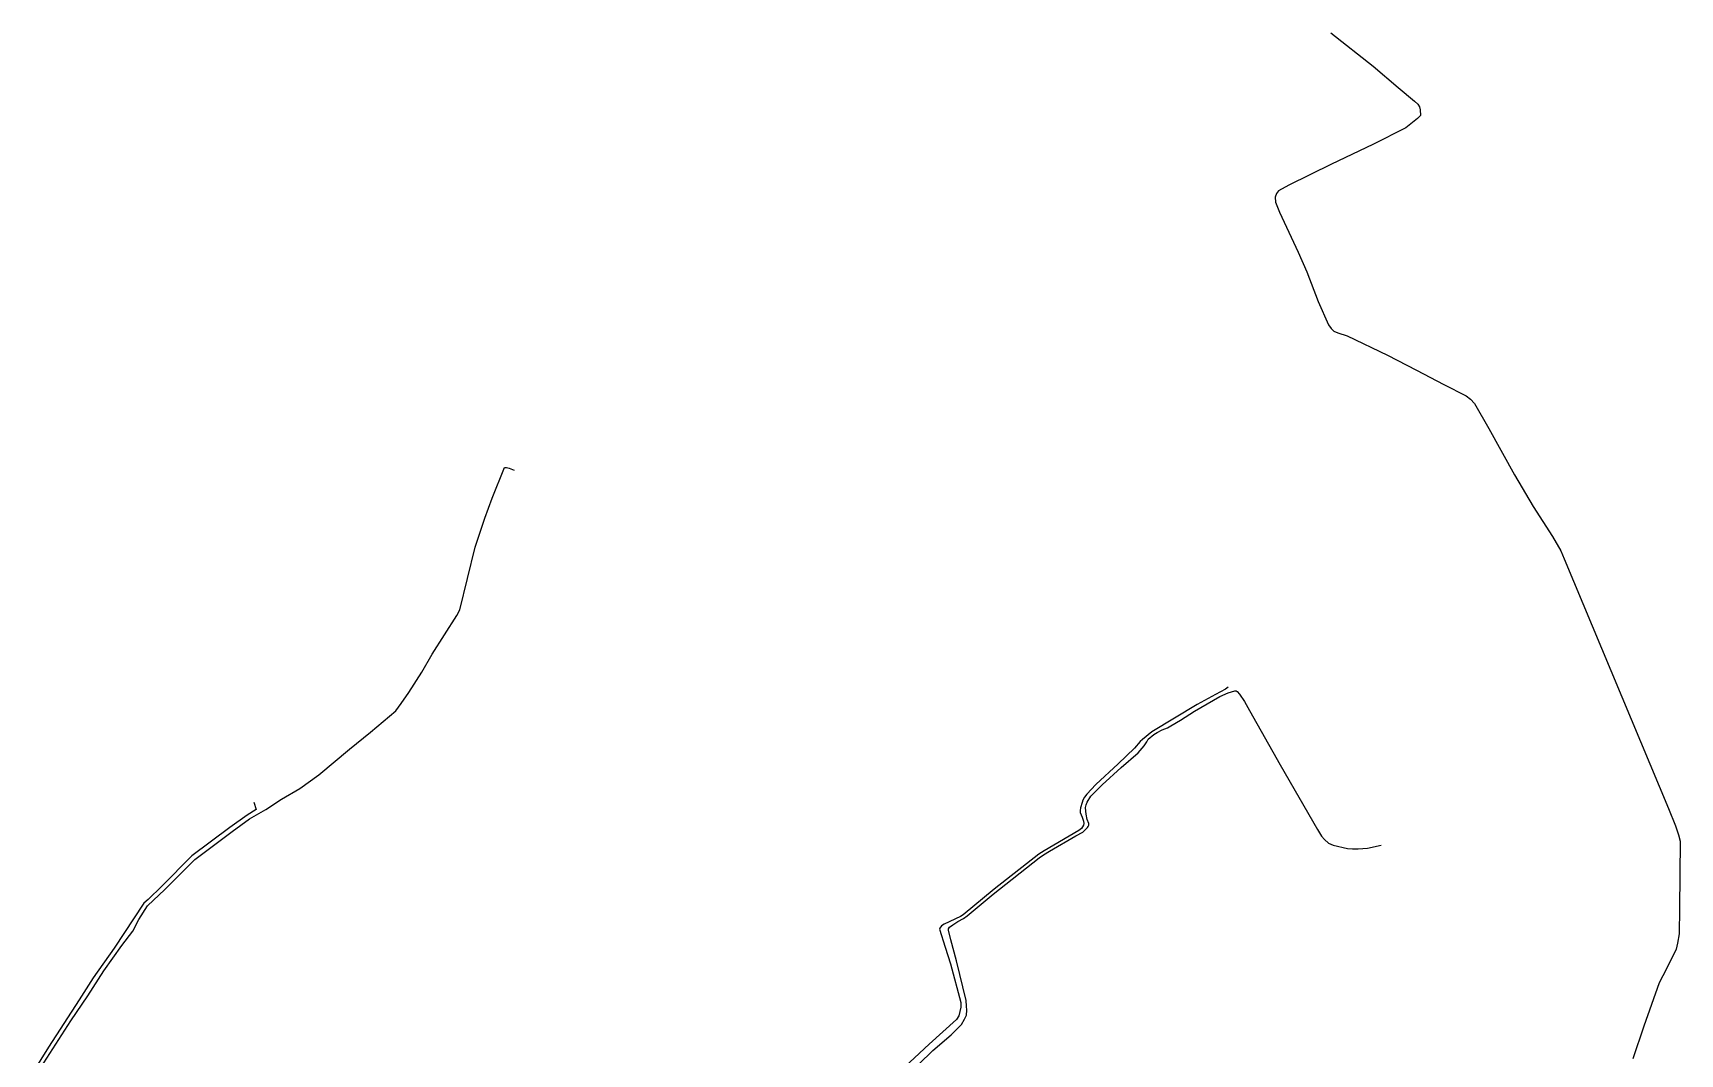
# Model space of a CAD drawing. Header units: millimetres. Extents: x 487814 to 495125, y 4392873 to 4398925.
# Drawn here: x 492934 to 494008, y 4398245 to 4398910 of the extents above; entities that cross this region are included whole.
import ezdxf

# ---------------------------------------------------------------- set-up
doc = ezdxf.new("R2010")
doc.units = ezdxf.units.MM
doc.layers.add('Cartografia_Base', color=8, linetype='Continuous')

msp = doc.modelspace()

# ---------------------------------------------------------------- linework, layer by layer
at = {"layer": 'Cartografia_Base'}
for points in [[(493780.3, 4398910.2, 151.1), (493807.8, 4398888.5, 151.3), (493824.1, 4398874.7, 152.8), (493834.9, 4398865.8, 154), (493837, 4398863.8, 154.5), (493838.1, 4398862.1, 154.6), (493838.5, 4398860, 154.6), (493838.7, 4398856.5, 155.2), (493836.7, 4398854.4, 155.4), (493829.2, 4398848.3, 155.9), (493807.6, 4398837.5, 157.3), (493780.6, 4398824.6, 159.1), (493752.9, 4398811, 160.6), (493746.2, 4398807.4, 160.6), (493744.9, 4398805.5, 160.6), (493744, 4398803.3, 160.6), (493744.1, 4398800, 160.3), (493746.9, 4398793.5, 160.2), (493759, 4398767.4, 156.8), (493764.6, 4398754.6, 155.1), (493772.1, 4398735.3, 153.1), (493778.7, 4398720, 152.2), (493780.4, 4398717.6, 151.6), (493782.3, 4398716, 151.6), (493784.9, 4398714.8, 151.5), (493790.9, 4398712.8, 151.4), (493817.3, 4398700.3, 150.9), (493836.2, 4398690.6, 150.9), (493853.9, 4398681.2, 149.2), (493868.5, 4398673.7, 147.9), (493871.4, 4398671.6, 147.7), (493874, 4398668.8, 147), (493883.3, 4398652.6, 145.6), (493900, 4398622.4, 143.2), (493912.2, 4398601.7, 139.8), (493924.7, 4398582.2, 137.6), (493930.1, 4398572.8, 136.8), (493932.4, 4398567.5, 136.1), (494000.4, 4398404.9, 128.1), (494004.9, 4398393.6, 127.8), (494006.8, 4398387.8, 127.7), (494007.9, 4398383.6, 127.5), (494007.6, 4398339.8, 126.8), (494007.2, 4398323.4, 125.2), (494006.3, 4398317.3, 124.7), (494005.3, 4398313.4, 124.3), (493999.1, 4398300.4, 123.3), (493994.3, 4398291.3, 122.8), (493984.2, 4398263.1, 121.5), (493977.2, 4398241.9, 120.4)], [(492939.4, 4398236.3, 143.1), (492959.1, 4398266.7, 145), (492970.1, 4398283, 145.6), (492980.5, 4398299.3, 146.4), (492992.2, 4398315.7, 147.5), (492999.4, 4398325, 148.2), (493003.3, 4398332.7, 148.4), (493009, 4398341.5, 148.3), (493020.3, 4398352.1, 147.6), (493039.9, 4398371.8, 145.7), (493064.2, 4398390, 143.5), (493075.6, 4398398.2, 142.7), (493086.1, 4398404.4, 141.9), (493096.4, 4398411, 141.5), (493108.4, 4398417.9, 141.1), (493120.7, 4398426.8, 140.7), (493140.6, 4398443.7, 141.4), (493154.3, 4398454.7, 141.1), (493170.9, 4398468.6, 141.1), (493174.4, 4398473.3, 141.1), (493179.4, 4398480.5, 141.1), (493187.9, 4398493.8, 141.2), (493194.6, 4398505.5, 141.1), (493210.7, 4398530.7, 141.5), (493212.6, 4398534.4, 141.6), (493222.5, 4398575.1, 144.8), (493228.9, 4398594, 145.9), (493233.7, 4398607.2, 146.8), (493241.8, 4398627.1, 148.8), (493243, 4398627.1, 150.8), (493244.8, 4398626.6, 150.8), (493247.9, 4398625.3, 150.8)], [(493713.4, 4398484, 145), (493711.6, 4398482.7, 145), (493705.1, 4398479.3, 144.7), (493693.2, 4398472.6, 144.5), (493663.7, 4398454.8, 142.7), (493657.6, 4398450, 141.5), (493656.1, 4398448.6, 141.2), (493652.2, 4398444.3, 140.4), (493641.7, 4398434, 139.2), (493627.2, 4398420.5, 138.4), (493621.3, 4398414.2, 138.3), (493619.7, 4398412.3, 138.3), (493618.6, 4398410.4, 138.2), (493618.1, 4398408.9, 138.1), (493617.2, 4398405.3, 137.9), (493617, 4398403.6, 137.8), (493616.9, 4398402.4, 137.7), (493618.1, 4398399.4, 137.5), (493619, 4398396.7, 137.5), (493619.3, 4398395.2, 137.5), (493619.1, 4398394, 137.5), (493617.8, 4398392, 137.5), (493616.1, 4398390.7, 137.5), (493593.4, 4398377.4, 140.1), (493590, 4398375.2, 140.5), (493560.8, 4398352.5, 142.3), (493540.7, 4398335.6, 144.1), (493539, 4398334.5, 144.2), (493528.2, 4398329.6, 145.6), (493526.6, 4398328.4, 145.6), (493525.4, 4398327, 145.6), (493525.2, 4398326.3, 145.5), (493529, 4398314.6, 144.9), (493532.4, 4398303.7, 143.3), (493539.2, 4398278.6, 141.5), (493539.2, 4398275.6, 141.4), (493537.8, 4398269.9, 141.5), (493536.2, 4398267.5, 141.4), (493518.5, 4398251.5, 139.2), (493489.7, 4398224.8, 136.3)], [(493511.8, 4398238.4, 138.8), (493520.9, 4398247.4, 139.3), (493532.9, 4398257.5, 141.1), (493539.6, 4398264.2, 141.3), (493541.6, 4398267.7, 141.4), (493542.8, 4398270.3, 141.4), (493543, 4398273.5, 141.4), (493542.9, 4398276.2, 141.6), (493542.5, 4398279.8, 141.7), (493536.2, 4398305.8, 144.2), (493532.5, 4398319.4, 145), (493531, 4398325.6, 145.5), (493531, 4398326.1, 145.5), (493531.1, 4398326.6, 145.5), (493531.8, 4398327.6, 145.4), (493533.9, 4398329.2, 145.2), (493537.2, 4398331.3, 144.7), (493540.8, 4398333.2, 144.2), (493543.3, 4398335, 144), (493560.1, 4398349.2, 142.3), (493590.1, 4398372.7, 140.2), (493593, 4398374.7, 140), (493597, 4398377.1, 139.5), (493614.1, 4398387.2, 137.4), (493618.6, 4398389.6, 137.4), (493619.6, 4398390.3, 137.4), (493621.7, 4398392.5, 137.2), (493622.1, 4398393.2, 137.2), (493622.5, 4398394, 137.2), (493622.5, 4398395.1, 137.2), (493621.5, 4398397.8, 137.4), (493620.8, 4398401.2, 137.4), (493620.5, 4398403.3, 137.5), (493620.4, 4398405.5, 137.6), (493620.7, 4398407.3, 137.6), (493621.4, 4398409.1, 137.9), (493623.9, 4398412.9, 138.1), (493631.2, 4398420.3, 138.2), (493643.7, 4398431.6, 139.2), (493654.8, 4398441.3, 140.3), (493658.6, 4398445.7, 140.3), (493660.4, 4398448.3, 140.3), (493661.2, 4398450.1, 142.2), (493665, 4398453.2, 142.4), (493667, 4398454.4, 142.4), (493670.3, 4398456.2, 142.4), (493673.8, 4398457.5, 143.7), (493675.9, 4398458.7, 143.9), (493682.3, 4398462.4, 144.5), (493691.4, 4398468.3, 144.6), (493708, 4398477.8, 144.6), (493713.4, 4398480.4, 144.9), (493717.6, 4398481.6, 144.9), (493718.6, 4398481.6, 145.1), (493719.3, 4398481.2, 145.2), (493720.8, 4398479.4, 145.1), (493724, 4398474.6, 144.5), (493727.2, 4398468.7, 143.6), (493747.3, 4398433.4, 137.9), (493771.6, 4398391.2, 135.6), (493774.2, 4398387, 135.1), (493776.1, 4398384.8, 135.1), (493778.8, 4398382.3, 135.1), (493781.7, 4398381, 135), (493791.1, 4398378.9, 134.9), (493794.3, 4398378.6, 134.9), (493798.1, 4398378.6, 135), (493804.1, 4398379.1, 135), (493813.1, 4398381, 135)], [(493078.4, 4398409, 142.1), (493079.8, 4398404.2, 142.3), (493073.9, 4398400.7, 142.7), (493062.6, 4398392.6, 143.5), (493038, 4398374.1, 145.7), (493018.4, 4398354.4, 147.6), (493009.4, 4398345.6, 148.4), (493006.7, 4398343.3, 148.3), (492987.3, 4398314, 147.4), (492973.7, 4398294.6, 146.2), (492964.4, 4398280.3, 145.4), (492944.6, 4398249.5, 143.7), (492934.4, 4398233.4, 142.7)]]:
    msp.add_polyline3d(points, dxfattribs=at)

doc.saveas('drawing.dxf')
